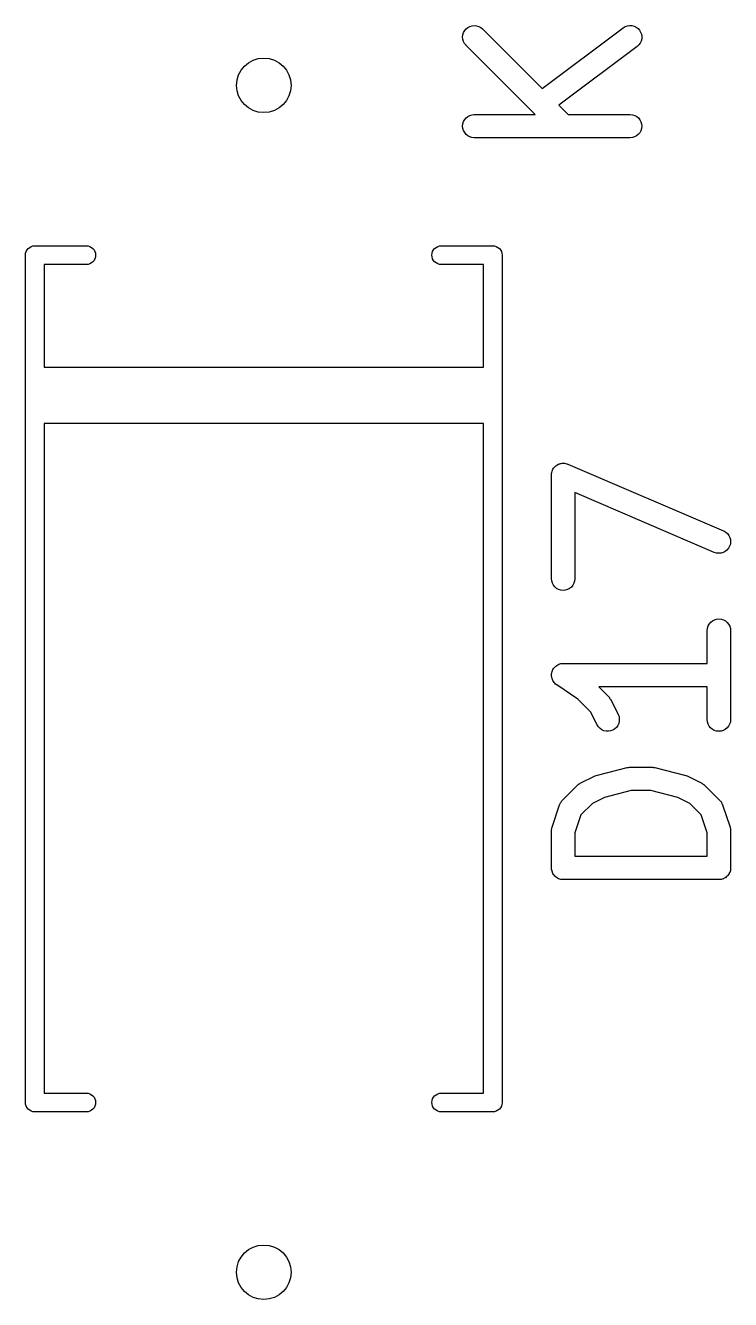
# Model space of a CAD drawing. Extents: x 17 to 176, y -177 to -9.
# Drawn here: x 107.18 to 111.71, y -34.46 to -26.29 of the extents above; entities that cross this region are included whole.
import ezdxf

# ---------------------------------------------------------------- set-up
doc = ezdxf.new("R2010")
doc.units = 0
doc.layers.add('BLACK', color=7, linetype='CONTINUOUS')

msp = doc.modelspace()

# ---------------------------------------------------------------- linework, layer by layer
at = {"layer": 'BLACK', "linetype": 'CONTINUOUS'}
for p, q in [((109.991, -26.3451), (109.995, -26.3312)), ((109.995, -26.3312), (110.002, -26.3183)), ((110.002, -26.3183), (110.012, -26.3071)), ((110.012, -26.3071), (110.023, -26.2979)), ((110.023, -26.2979), (110.036, -26.291)), ((110.036, -26.291), (110.05, -26.2869)), ((110.05, -26.2869), (110.065, -26.2855)), ((110.065, -26.2855), (110.079, -26.287)), ((110.079, -26.287), (110.093, -26.2912)), ((110.093, -26.2912), (110.106, -26.2982)), ((110.106, -26.2982), (110.117, -26.3074)), ((110.117, -26.3074), (110.5, -26.69)), ((110.5, -26.69), (111.019, -26.3005)), ((111.019, -26.3005), (111.02, -26.2999)), ((111.02, -26.2999), (111.033, -26.2924)), ((111.033, -26.2924), (111.047, -26.2876)), ((111.047, -26.2876), (111.061, -26.2855)), ((111.061, -26.2855), (111.076, -26.2863)), ((111.076, -26.2863), (111.09, -26.29)), ((111.09, -26.29), (111.103, -26.2963)), ((111.103, -26.2963), (111.115, -26.305)), ((111.115, -26.305), (111.125, -26.3159)), ((111.125, -26.3159), (111.132, -26.3285)), ((111.132, -26.3285), (111.137, -26.3422)), ((109.989, -26.3597), (109.991, -26.3451)), ((109.991, -26.3743), (109.989, -26.3597)), ((109.995, -26.3883), (109.991, -26.3743)), ((110.001, -26.4013), (109.995, -26.3883)), ((110.011, -26.4128), (110.001, -26.4013)), ((110.011, -26.4135), (110.011, -26.4128)), ((110.455, -26.8569), (110.011, -26.4135)), ((111.12, -26.4106), (111.109, -26.4205)), ((111.129, -26.3988), (111.12, -26.4106)), ((111.135, -26.3855), (111.129, -26.3988)), ((111.139, -26.3713), (111.135, -26.3855)), ((111.137, -26.3422), (111.139, -26.3567)), ((111.139, -26.3567), (111.139, -26.3713)), ((111.109, -26.4205), (110.607, -26.7972)), ((110.607, -26.7972), (110.667, -26.8569)), ((109.991, -26.9168), (109.995, -26.9028)), ((109.995, -26.9028), (110.002, -26.89)), ((110.002, -26.89), (110.012, -26.8787)), ((110.012, -26.8787), (110.023, -26.8694)), ((110.023, -26.8694), (110.036, -26.8626)), ((110.036, -26.8626), (110.05, -26.8583)), ((110.05, -26.8583), (110.064, -26.8569)), ((110.064, -26.8569), (110.455, -26.8569)), ((110.667, -26.8569), (111.064, -26.8569)), ((111.064, -26.8569), (111.065, -26.8569)), ((111.065, -26.8569), (111.08, -26.8585)), ((111.08, -26.8585), (111.094, -26.863)), ((111.094, -26.863), (111.107, -26.87)), ((111.107, -26.87), (111.118, -26.8794)), ((111.118, -26.8794), (111.127, -26.8908)), ((111.127, -26.8908), (111.134, -26.9038)), ((111.134, -26.9038), (111.138, -26.9178)), ((109.989, -26.9314), (109.991, -26.9168)), ((109.991, -26.946), (109.989, -26.9314)), ((109.995, -26.96), (109.991, -26.946)), ((110.002, -26.973), (109.995, -26.96)), ((110.011, -26.9844), (110.002, -26.973)), ((110.022, -26.9938), (110.011, -26.9844)), ((111.117, -26.9851), (111.106, -26.9944)), ((111.127, -26.9738), (111.117, -26.9851)), ((111.134, -26.961), (111.127, -26.9738)), ((111.138, -26.947), (111.134, -26.961)), ((111.138, -26.9178), (111.139, -26.9324)), ((111.139, -26.9324), (111.138, -26.947)), ((110.035, -27.0008), (110.022, -26.9938)), ((110.049, -27.0053), (110.035, -27.0008)), ((110.063, -27.0069), (110.049, -27.0053)), ((110.064, -27.0069), (110.063, -27.0069)), ((111.064, -27.0069), (110.064, -27.0069)), ((111.079, -27.0055), (111.064, -27.0069)), ((111.093, -27.0012), (111.079, -27.0055)), ((111.106, -26.9944), (111.093, -27.0012)), ((107.186, -27.7369), (107.192, -27.7265)), ((107.192, -27.7265), (107.199, -27.7174)), ((107.199, -27.7174), (107.209, -27.7099)), ((107.209, -27.7099), (107.219, -27.7043)), ((107.219, -27.7043), (107.23, -27.7009)), ((107.23, -27.7009), (107.239, -27.7)), ((107.239, -27.7), (107.242, -27.6997)), ((107.242, -27.6997), (107.245, -27.7)), ((107.245, -27.7), (107.575, -27.7)), ((107.575, -27.7), (107.584, -27.7009)), ((107.584, -27.7009), (107.595, -27.7043)), ((107.595, -27.7043), (107.605, -27.7099)), ((107.605, -27.7099), (107.615, -27.7174)), ((107.615, -27.7174), (107.622, -27.7265)), ((107.622, -27.7265), (107.628, -27.7369)), ((109.796, -27.7369), (109.802, -27.7265)), ((109.802, -27.7265), (109.809, -27.7174)), ((109.809, -27.7174), (109.819, -27.7099)), ((109.819, -27.7099), (109.829, -27.7043)), ((109.829, -27.7043), (109.84, -27.7009)), ((109.84, -27.7009), (109.849, -27.7)), ((109.849, -27.7), (110.179, -27.7)), ((110.179, -27.7), (110.182, -27.6997)), ((110.182, -27.6997), (110.185, -27.7)), ((110.185, -27.7), (110.185, -27.7)), ((110.185, -27.7), (110.194, -27.7009)), ((110.194, -27.7009), (110.205, -27.7043)), ((110.205, -27.7043), (110.215, -27.7099)), ((110.215, -27.7099), (110.225, -27.7174)), ((110.225, -27.7174), (110.232, -27.7265)), ((110.232, -27.7265), (110.238, -27.7369)), ((107.182, -27.76), (107.183, -27.7482)), ((107.182, -27.7629), (107.182, -27.76)), ((107.182, -28.5371), (107.182, -27.7629)), ((107.183, -27.7482), (107.186, -27.7369)), ((107.605, -27.8101), (107.595, -27.8157)), ((107.615, -27.8026), (107.605, -27.8101)), ((107.622, -27.7935), (107.615, -27.8026)), ((107.628, -27.7831), (107.622, -27.7935)), ((107.628, -27.7369), (107.631, -27.7482)), ((107.631, -27.7718), (107.628, -27.7831)), ((107.631, -27.7482), (107.632, -27.76)), ((107.632, -27.76), (107.631, -27.7718)), ((109.792, -27.76), (109.793, -27.7482)), ((109.793, -27.7718), (109.792, -27.76)), ((109.793, -27.7482), (109.796, -27.7369)), ((109.796, -27.7831), (109.793, -27.7718)), ((109.802, -27.7935), (109.796, -27.7831)), ((109.809, -27.8026), (109.802, -27.7935)), ((109.819, -27.8101), (109.809, -27.8026)), ((109.829, -27.8157), (109.819, -27.8101)), ((110.238, -27.7369), (110.241, -27.7482)), ((110.241, -27.7482), (110.242, -27.76)), ((110.242, -27.76), (110.242, -27.7629)), ((110.242, -27.7629), (110.242, -28.5371)), ((107.575, -27.82), (107.302, -27.82)), ((107.302, -27.82), (107.302, -28.48)), ((107.584, -27.8191), (107.575, -27.82)), ((107.595, -27.8157), (107.584, -27.8191)), ((109.84, -27.8191), (109.829, -27.8157)), ((109.849, -27.82), (109.84, -27.8191)), ((110.122, -27.82), (109.849, -27.82)), ((110.122, -28.48), (110.122, -27.82)), ((107.182, -28.54), (107.182, -28.5371)), ((107.182, -28.5429), (107.182, -28.54)), ((107.182, -28.6571), (107.182, -28.5429)), ((107.302, -28.48), (110.122, -28.48)), ((110.242, -28.5371), (110.242, -28.54)), ((110.242, -28.54), (110.242, -28.5429)), ((110.242, -28.5429), (110.242, -28.6571)), ((107.182, -28.66), (107.182, -28.6571)), ((107.182, -28.6629), (107.182, -28.66)), ((107.182, -28.7771), (107.182, -28.6629)), ((110.242, -28.6571), (110.242, -28.66)), ((110.242, -28.66), (110.242, -28.6629)), ((110.242, -28.6629), (110.242, -28.7771)), ((107.182, -28.78), (107.182, -28.7771)), ((107.182, -28.7829), (107.182, -28.78)), ((107.182, -33.197), (107.182, -28.7829)), ((110.242, -28.7771), (110.242, -28.78)), ((110.242, -28.78), (110.242, -28.7829)), ((110.242, -28.7829), (110.242, -33.1971)), ((110.122, -28.84), (107.302, -28.84)), ((107.302, -28.84), (107.302, -33.14)), ((110.122, -33.14), (110.122, -28.84)), ((110.577, -29.1223), (110.582, -29.1169)), ((110.582, -29.1165), (110.588, -29.1121)), ((110.582, -29.1167), (110.582, -29.1165)), ((110.582, -29.1169), (110.582, -29.1167)), ((110.588, -29.1121), (110.593, -29.1077)), ((110.593, -29.1077), (110.594, -29.1076)), ((110.594, -29.1074), (110.6, -29.1042)), ((110.594, -29.1076), (110.594, -29.1074)), ((110.6, -29.1042), (110.606, -29.1009)), ((110.606, -29.1009), (110.607, -29.1009)), ((110.607, -29.1007), (110.613, -29.0988)), ((110.607, -29.1009), (110.607, -29.1007)), ((110.613, -29.0988), (110.62, -29.0968)), ((110.62, -29.0968), (110.621, -29.0968)), ((110.621, -29.0967), (110.628, -29.0961)), ((110.621, -29.0968), (110.621, -29.0967)), ((110.628, -29.0961), (110.635, -29.0955)), ((110.635, -29.0955), (110.635, -29.0955)), ((110.635, -29.0955), (110.643, -29.0963)), ((110.635, -29.0955), (110.635, -29.0955)), ((110.643, -29.0963), (110.649, -29.097)), ((110.649, -29.097), (110.65, -29.0971)), ((110.65, -29.0971), (110.65, -29.0971)), ((110.65, -29.0971), (110.657, -29.0993)), ((110.657, -29.0993), (110.663, -29.1013)), ((110.663, -29.1013), (110.664, -29.1015)), ((110.664, -29.1015), (110.664, -29.1015)), ((110.664, -29.1015), (111.664, -29.5301)), ((110.559, -29.1689), (110.56, -29.1619)), ((110.559, -29.1692), (110.559, -29.1689)), ((110.559, -29.1694), (110.559, -29.1692)), ((110.559, -29.1705), (110.559, -29.1694)), ((110.559, -29.8371), (110.559, -29.1705)), ((110.56, -29.1619), (110.561, -29.1549)), ((110.561, -29.1544), (110.563, -29.1476)), ((110.561, -29.1546), (110.561, -29.1544)), ((110.561, -29.1549), (110.561, -29.1546)), ((110.563, -29.1476), (110.565, -29.1409)), ((110.565, -29.1409), (110.566, -29.1407)), ((110.566, -29.1405), (110.569, -29.1343)), ((110.566, -29.1407), (110.566, -29.1405)), ((110.569, -29.1343), (110.572, -29.1281)), ((110.572, -29.1281), (110.573, -29.1279)), ((110.573, -29.1277), (110.577, -29.1223)), ((110.573, -29.1279), (110.573, -29.1277)), ((111.605, -29.668), (110.709, -29.2842)), ((110.709, -29.2842), (110.709, -29.8371)), ((111.664, -29.5301), (111.665, -29.5305)), ((111.665, -29.5305), (111.678, -29.5378)), ((111.678, -29.5378), (111.689, -29.5473)), ((111.689, -29.5473), (111.698, -29.5589)), ((111.698, -29.5589), (111.704, -29.5719)), ((111.704, -29.5719), (111.708, -29.586)), ((111.708, -29.586), (111.709, -29.6006)), ((111.709, -29.6006), (111.708, -29.6151)), ((111.619, -29.6724), (111.605, -29.668)), ((111.633, -29.674), (111.619, -29.6724)), ((111.648, -29.6728), (111.633, -29.674)), ((111.662, -29.6688), (111.648, -29.6728)), ((111.675, -29.6621), (111.662, -29.6688)), ((111.686, -29.653), (111.675, -29.6621)), ((111.696, -29.6418), (111.686, -29.653)), ((111.703, -29.6291), (111.696, -29.6418)), ((111.708, -29.6151), (111.703, -29.6291)), ((110.561, -29.8517), (110.559, -29.8371)), ((110.565, -29.8657), (110.561, -29.8517)), ((110.708, -29.8527), (110.703, -29.8667)), ((110.709, -29.8382), (110.708, -29.8527)), ((110.709, -29.8371), (110.709, -29.8382)), ((110.572, -29.8786), (110.565, -29.8657)), ((110.581, -29.89), (110.572, -29.8786)), ((110.592, -29.8993), (110.581, -29.89)), ((110.605, -29.9063), (110.592, -29.8993)), ((110.619, -29.9106), (110.605, -29.9063)), ((110.634, -29.9121), (110.619, -29.9106)), ((110.648, -29.9108), (110.634, -29.9121)), ((110.662, -29.9067), (110.648, -29.9108)), ((110.675, -29.8999), (110.662, -29.9067)), ((110.687, -29.8907), (110.675, -29.8999)), ((110.696, -29.8795), (110.687, -29.8907)), ((110.703, -29.8667), (110.696, -29.8795)), ((111.606, -30.1009), (111.62, -30.0968)), ((111.62, -30.0968), (111.635, -30.0955)), ((111.635, -30.0955), (111.649, -30.097)), ((111.649, -30.097), (111.663, -30.1013)), ((111.559, -30.1694), (111.561, -30.1549)), ((111.559, -30.1705), (111.559, -30.1694)), ((111.559, -30.3812), (111.559, -30.1705)), ((111.561, -30.1549), (111.565, -30.1409)), ((111.565, -30.1409), (111.572, -30.1281)), ((111.572, -30.1281), (111.582, -30.1169)), ((111.582, -30.1169), (111.593, -30.1077)), ((111.593, -30.1077), (111.606, -30.1009)), ((111.663, -30.1013), (111.676, -30.1083)), ((111.676, -30.1083), (111.688, -30.1176)), ((111.688, -30.1176), (111.697, -30.129)), ((111.697, -30.129), (111.704, -30.1419)), ((111.704, -30.1419), (111.708, -30.1559)), ((111.708, -30.1559), (111.709, -30.1705)), ((111.709, -30.1705), (111.709, -30.7419)), ((110.563, -30.4339), (110.565, -30.4271)), ((110.565, -30.427), (110.569, -30.4205)), ((110.565, -30.4271), (110.565, -30.427)), ((110.565, -30.4271), (110.565, -30.4271)), ((110.569, -30.4205), (110.572, -30.4143)), ((110.572, -30.4142), (110.577, -30.4086)), ((110.572, -30.4143), (110.572, -30.4142)), ((110.572, -30.4142), (110.572, -30.4142)), ((110.577, -30.4086), (110.582, -30.403)), ((110.582, -30.4029), (110.587, -30.3982)), ((110.582, -30.403), (110.582, -30.4029)), ((110.582, -30.4029), (110.582, -30.4029)), ((110.587, -30.3982), (110.593, -30.3937)), ((110.593, -30.3937), (110.6, -30.3902)), ((110.593, -30.3937), (110.593, -30.3937)), ((110.593, -30.3937), (110.593, -30.3937)), ((110.6, -30.3902), (110.606, -30.3868)), ((110.606, -30.3868), (110.613, -30.3848)), ((110.606, -30.3868), (110.606, -30.3868)), ((110.606, -30.3868), (110.606, -30.3868)), ((110.613, -30.3848), (110.62, -30.3826)), ((110.62, -30.3826), (110.627, -30.3819)), ((110.62, -30.3826), (110.62, -30.3826)), ((110.62, -30.3826), (110.62, -30.3826)), ((110.627, -30.3819), (110.634, -30.3812)), ((110.634, -30.3812), (111.559, -30.3812)), ((110.559, -30.4555), (110.56, -30.4484)), ((110.559, -30.4556), (110.559, -30.4555)), ((110.559, -30.4557), (110.559, -30.4556)), ((110.56, -30.4632), (110.559, -30.4557)), ((110.56, -30.4484), (110.561, -30.4411)), ((110.561, -30.4701), (110.56, -30.4632)), ((110.561, -30.441), (110.563, -30.4339)), ((110.561, -30.4411), (110.561, -30.441)), ((110.561, -30.4411), (110.561, -30.4411)), ((110.561, -30.4702), (110.561, -30.4701)), ((110.563, -30.4774), (110.561, -30.4702)), ((110.561, -30.4702), (110.561, -30.4702)), ((110.565, -30.4842), (110.563, -30.4774)), ((110.565, -30.4843), (110.565, -30.4842)), ((110.565, -30.4842), (110.565, -30.4842)), ((110.568, -30.4905), (110.565, -30.4843)), ((110.572, -30.4972), (110.568, -30.4905)), ((110.572, -30.4973), (110.572, -30.4972)), ((110.572, -30.4972), (110.572, -30.4972)), ((110.576, -30.5029), (110.572, -30.4973)), ((110.581, -30.5086), (110.576, -30.5029)), ((110.581, -30.5087), (110.581, -30.5086)), ((110.581, -30.5086), (110.581, -30.5086)), ((110.586, -30.5134), (110.581, -30.5087)), ((110.592, -30.518), (110.586, -30.5134)), ((110.592, -30.5181), (110.592, -30.518)), ((110.593, -30.5186), (110.592, -30.5181)), ((110.592, -30.5181), (110.592, -30.5181)), ((110.592, -30.5181), (110.592, -30.5181)), ((110.729, -30.6097), (110.593, -30.5186)), ((111.559, -30.5312), (110.863, -30.5312)), ((110.863, -30.5312), (110.926, -30.5936)), ((111.559, -30.7419), (111.559, -30.5312)), ((110.811, -30.6911), (110.729, -30.6097)), ((110.926, -30.5936), (110.926, -30.5944)), ((110.926, -30.5944), (110.929, -30.5977)), ((110.929, -30.5977), (110.932, -30.6007)), ((110.932, -30.6007), (110.933, -30.6034)), ((110.933, -30.6034), (110.935, -30.6058)), ((110.935, -30.6058), (110.937, -30.6096)), ((110.937, -30.6096), (110.94, -30.6131)), ((110.94, -30.6131), (110.987, -30.7084)), ((110.853, -30.7754), (110.811, -30.6911)), ((110.987, -30.7084), (110.988, -30.7093)), ((110.988, -30.7093), (110.993, -30.723)), ((110.994, -30.7521), (110.991, -30.7664)), ((110.993, -30.723), (110.995, -30.7375)), ((110.995, -30.7375), (110.994, -30.7521)), ((111.561, -30.7565), (111.559, -30.7419)), ((111.709, -30.743), (111.708, -30.7575)), ((111.709, -30.7419), (111.709, -30.743)), ((110.861, -30.7878), (110.853, -30.7754)), ((110.871, -30.7985), (110.861, -30.7878)), ((110.883, -30.807), (110.871, -30.7985)), ((110.896, -30.813), (110.883, -30.807)), ((110.91, -30.8163), (110.896, -30.813)), ((110.925, -30.8167), (110.91, -30.8163)), ((110.939, -30.8144), (110.925, -30.8167)), ((110.953, -30.8092), (110.939, -30.8144)), ((110.966, -30.8015), (110.953, -30.8092)), ((110.976, -30.7915), (110.966, -30.8015)), ((110.985, -30.7797), (110.976, -30.7915)), ((110.991, -30.7664), (110.985, -30.7797)), ((111.565, -30.7705), (111.561, -30.7565)), ((111.572, -30.7834), (111.565, -30.7705)), ((111.581, -30.7948), (111.572, -30.7834)), ((111.592, -30.8041), (111.581, -30.7948)), ((111.605, -30.811), (111.592, -30.8041)), ((111.619, -30.8154), (111.605, -30.811)), ((111.634, -30.8169), (111.619, -30.8154)), ((111.648, -30.8156), (111.634, -30.8169)), ((111.662, -30.8114), (111.648, -30.8156)), ((111.675, -30.8047), (111.662, -30.8114)), ((111.687, -30.7955), (111.675, -30.8047)), ((111.696, -30.7843), (111.687, -30.7955)), ((111.703, -30.7714), (111.696, -30.7843)), ((111.708, -30.7575), (111.703, -30.7714)), ((110.854, -31.0977), (111.045, -31.0501)), ((111.045, -31.0501), (111.046, -31.0498)), ((111.046, -31.0498), (111.047, -31.0497)), ((111.047, -31.0497), (111.048, -31.0493)), ((111.048, -31.0493), (111.054, -31.0487)), ((111.054, -31.0487), (111.06, -31.0479)), ((111.06, -31.0479), (111.062, -31.048)), ((111.062, -31.048), (111.063, -31.0479)), ((111.063, -31.0479), (111.206, -31.0479)), ((111.206, -31.0479), (111.207, -31.0479)), ((111.207, -31.0479), (111.208, -31.048)), ((111.208, -31.048), (111.21, -31.0479)), ((111.21, -31.0479), (111.215, -31.0488)), ((111.215, -31.0488), (111.221, -31.0495)), ((111.221, -31.0495), (111.223, -31.0499)), ((111.223, -31.0499), (111.224, -31.0501)), ((111.224, -31.0501), (111.414, -31.0977)), ((110.725, -31.1643), (110.728, -31.1617)), ((110.728, -31.1617), (110.731, -31.1588)), ((110.731, -31.1588), (110.734, -31.1571)), ((110.734, -31.1571), (110.736, -31.1552)), ((110.736, -31.1552), (110.74, -31.1533)), ((110.74, -31.1533), (110.744, -31.151)), ((110.744, -31.151), (110.839, -31.1034)), ((110.839, -31.1034), (110.84, -31.1029)), ((110.84, -31.1026), (110.847, -31.1003)), ((110.84, -31.1028), (110.84, -31.1026)), ((110.84, -31.1029), (110.84, -31.1028)), ((110.847, -31.1003), (110.854, -31.0979)), ((110.854, -31.0978), (110.854, -31.0977)), ((110.854, -31.0979), (110.854, -31.0978)), ((111.414, -31.0977), (111.415, -31.098)), ((111.415, -31.098), (111.416, -31.0981)), ((111.416, -31.0981), (111.416, -31.0982)), ((111.416, -31.0982), (111.423, -31.1007)), ((111.423, -31.1007), (111.429, -31.1031)), ((111.429, -31.1031), (111.43, -31.1033)), ((111.43, -31.1033), (111.43, -31.1034)), ((111.43, -31.1034), (111.525, -31.151)), ((111.525, -31.151), (111.526, -31.1515)), ((111.526, -31.1515), (111.53, -31.1538)), ((111.53, -31.1538), (111.533, -31.1558)), ((111.533, -31.1558), (111.536, -31.1578)), ((111.536, -31.1578), (111.538, -31.1595)), ((111.538, -31.1595), (111.541, -31.1624)), ((111.541, -31.1624), (111.545, -31.1651)), ((110.629, -31.2603), (110.724, -31.1651)), ((110.724, -31.1651), (110.725, -31.1643)), ((110.899, -31.2412), (110.822, -31.2797)), ((111.072, -31.1979), (110.899, -31.2412)), ((111.197, -31.1979), (111.072, -31.1979)), ((111.37, -31.2412), (111.197, -31.1979)), ((111.447, -31.2797), (111.37, -31.2412)), ((111.545, -31.1651), (111.64, -31.2603)), ((110.563, -31.4325), (110.611, -31.2896)), ((110.611, -31.2886), (110.612, -31.2866)), ((110.611, -31.2896), (110.611, -31.2886)), ((110.612, -31.2866), (110.613, -31.2845)), ((110.613, -31.2845), (110.615, -31.28)), ((110.615, -31.28), (110.617, -31.2753)), ((110.617, -31.2753), (110.619, -31.2736)), ((110.619, -31.2736), (110.62, -31.2716)), ((110.62, -31.2716), (110.623, -31.2676)), ((110.623, -31.2676), (110.626, -31.2635)), ((110.626, -31.2635), (110.628, -31.262)), ((110.628, -31.262), (110.629, -31.2603)), ((110.822, -31.2797), (110.748, -31.3538)), ((111.521, -31.3538), (111.447, -31.2797)), ((111.64, -31.2603), (111.641, -31.261)), ((111.641, -31.261), (111.642, -31.2628)), ((111.642, -31.2628), (111.644, -31.2643)), ((111.644, -31.2643), (111.646, -31.2685)), ((111.646, -31.2685), (111.65, -31.2725)), ((111.65, -31.2725), (111.651, -31.2744)), ((111.651, -31.2744), (111.652, -31.2762)), ((111.652, -31.2762), (111.654, -31.2809)), ((111.654, -31.2809), (111.656, -31.2855)), ((111.656, -31.2855), (111.657, -31.2876)), ((111.657, -31.2876), (111.658, -31.2896)), ((111.658, -31.2896), (111.706, -31.4325)), ((110.748, -31.3538), (110.709, -31.4684)), ((111.559, -31.4684), (111.521, -31.3538)), ((110.559, -31.4551), (110.56, -31.451)), ((110.559, -31.4562), (110.559, -31.4551)), ((110.559, -31.6943), (110.559, -31.4562)), ((110.56, -31.4467), (110.561, -31.4437)), ((110.56, -31.451), (110.56, -31.4467)), ((110.561, -31.4406), (110.562, -31.4366)), ((110.561, -31.4437), (110.561, -31.4406)), ((110.562, -31.4366), (110.563, -31.4325)), ((110.709, -31.4684), (110.709, -31.6193)), ((111.559, -31.6193), (111.559, -31.4684)), ((111.706, -31.4325), (111.706, -31.4335)), ((111.706, -31.4335), (111.707, -31.4376)), ((111.707, -31.4376), (111.708, -31.4416)), ((111.708, -31.4416), (111.708, -31.4447)), ((111.708, -31.4447), (111.709, -31.4478)), ((111.709, -31.4478), (111.709, -31.452)), ((111.709, -31.452), (111.709, -31.4562)), ((111.709, -31.4562), (111.709, -31.6943)), ((110.709, -31.6193), (111.559, -31.6193)), ((110.56, -31.7013), (110.559, -31.6943)), ((110.561, -31.7083), (110.56, -31.7013)), ((110.561, -31.7086), (110.561, -31.7083)), ((110.561, -31.7089), (110.561, -31.7086)), ((110.563, -31.7156), (110.561, -31.7089)), ((110.565, -31.7224), (110.563, -31.7156)), ((110.565, -31.7226), (110.565, -31.7224)), ((110.565, -31.7229), (110.565, -31.7226)), ((110.568, -31.7291), (110.565, -31.7229)), ((110.572, -31.7354), (110.568, -31.7291)), ((110.572, -31.7356), (110.572, -31.7354)), ((110.572, -31.7358), (110.572, -31.7356)), ((110.576, -31.7413), (110.572, -31.7358)), ((111.697, -31.7362), (111.696, -31.7364)), ((111.696, -31.7364), (111.696, -31.7367)), ((111.7, -31.73), (111.697, -31.7362)), ((111.703, -31.7238), (111.7, -31.73)), ((111.704, -31.7233), (111.703, -31.7236)), ((111.703, -31.7236), (111.703, -31.7238)), ((111.706, -31.7166), (111.704, -31.7233)), ((111.708, -31.7099), (111.706, -31.7166)), ((111.709, -31.7024), (111.708, -31.7094)), ((111.708, -31.7094), (111.708, -31.7096)), ((111.708, -31.7096), (111.708, -31.7099)), ((111.709, -31.6943), (111.709, -31.6948)), ((111.709, -31.6948), (111.709, -31.6948)), ((111.709, -31.6948), (111.709, -31.6948)), ((111.709, -31.6948), (111.709, -31.6953)), ((111.709, -31.6953), (111.709, -31.7024)), ((110.581, -31.7468), (110.576, -31.7413)), ((110.581, -31.7469), (110.581, -31.7468)), ((110.581, -31.7471), (110.581, -31.7469)), ((110.587, -31.7516), (110.581, -31.7471)), ((110.592, -31.7562), (110.587, -31.7516)), ((110.592, -31.7563), (110.592, -31.7562)), ((110.592, -31.7565), (110.592, -31.7563)), ((110.599, -31.7598), (110.592, -31.7565)), ((110.605, -31.7632), (110.599, -31.7598)), ((110.605, -31.7633), (110.605, -31.7632)), ((110.605, -31.7634), (110.605, -31.7633)), ((110.612, -31.7655), (110.605, -31.7634)), ((110.619, -31.7676), (110.612, -31.7655)), ((110.619, -31.7677), (110.619, -31.7676)), ((110.619, -31.7678), (110.619, -31.7677)), ((110.626, -31.7685), (110.619, -31.7678)), ((110.633, -31.7693), (110.626, -31.7685)), ((110.634, -31.7693), (110.633, -31.7693)), ((111.634, -31.7693), (110.634, -31.7693)), ((110.634, -31.7693), (110.634, -31.7693)), ((110.634, -31.7693), (110.634, -31.7693)), ((110.634, -31.7693), (110.634, -31.7693)), ((111.641, -31.7686), (111.634, -31.7693)), ((111.648, -31.768), (111.641, -31.7686)), ((111.649, -31.7679), (111.648, -31.768)), ((111.656, -31.7658), (111.649, -31.7679)), ((111.649, -31.7679), (111.649, -31.7679)), ((111.662, -31.7638), (111.656, -31.7658)), ((111.663, -31.7637), (111.662, -31.7638)), ((111.669, -31.7603), (111.663, -31.7636)), ((111.663, -31.7636), (111.663, -31.7637)), ((111.675, -31.757), (111.669, -31.7603)), ((111.676, -31.7569), (111.675, -31.757)), ((111.681, -31.7523), (111.676, -31.7568)), ((111.676, -31.7568), (111.676, -31.7569)), ((111.687, -31.7479), (111.681, -31.7523)), ((111.692, -31.7421), (111.687, -31.7475)), ((111.687, -31.7475), (111.687, -31.7477)), ((111.687, -31.7477), (111.687, -31.7479)), ((111.696, -31.7367), (111.692, -31.7421)), ((107.182, -33.2), (107.182, -33.197)), ((107.183, -33.2118), (107.182, -33.2)), ((107.302, -33.14), (107.575, -33.14)), ((107.575, -33.14), (107.584, -33.1409)), ((107.584, -33.1409), (107.595, -33.1443)), ((107.595, -33.1443), (107.605, -33.1499)), ((107.605, -33.1499), (107.615, -33.1574)), ((107.615, -33.1574), (107.622, -33.1665)), ((107.622, -33.1665), (107.628, -33.1769)), ((107.628, -33.1769), (107.631, -33.1882)), ((107.631, -33.1882), (107.632, -33.2)), ((107.632, -33.2), (107.631, -33.2118)), ((109.792, -33.2), (109.793, -33.1882)), ((109.793, -33.2118), (109.792, -33.2)), ((109.793, -33.1882), (109.796, -33.1769)), ((109.796, -33.1769), (109.802, -33.1665)), ((109.802, -33.1665), (109.809, -33.1574)), ((109.809, -33.1574), (109.819, -33.1499)), ((109.819, -33.1499), (109.829, -33.1443)), ((109.829, -33.1443), (109.84, -33.1409)), ((109.84, -33.1409), (109.849, -33.14)), ((109.849, -33.14), (110.122, -33.14)), ((110.242, -33.2029), (110.241, -33.2118)), ((110.242, -33.1971), (110.242, -33.2)), ((110.242, -33.2), (110.242, -33.2029)), ((107.186, -33.2231), (107.183, -33.2118)), ((107.192, -33.2335), (107.186, -33.2231)), ((107.199, -33.2426), (107.192, -33.2335)), ((107.209, -33.2501), (107.199, -33.2426)), ((107.219, -33.2557), (107.209, -33.2501)), ((107.23, -33.2591), (107.219, -33.2557)), ((107.239, -33.26), (107.23, -33.2591)), ((107.242, -33.2603), (107.239, -33.26)), ((107.239, -33.26), (107.239, -33.26)), ((107.245, -33.26), (107.242, -33.2603)), ((107.575, -33.26), (107.245, -33.26)), ((107.584, -33.2591), (107.575, -33.26)), ((107.595, -33.2557), (107.584, -33.2591)), ((107.605, -33.2501), (107.595, -33.2557)), ((107.615, -33.2426), (107.605, -33.2501)), ((107.622, -33.2335), (107.615, -33.2426)), ((107.628, -33.2231), (107.622, -33.2335)), ((107.631, -33.2118), (107.628, -33.2231)), ((109.796, -33.2231), (109.793, -33.2118)), ((109.802, -33.2335), (109.796, -33.2231)), ((109.809, -33.2426), (109.802, -33.2335)), ((109.819, -33.2501), (109.809, -33.2426)), ((109.829, -33.2557), (109.819, -33.2501)), ((109.84, -33.2591), (109.829, -33.2557)), ((109.849, -33.26), (109.84, -33.2591)), ((110.179, -33.26), (109.849, -33.26)), ((110.182, -33.2603), (110.179, -33.26)), ((110.194, -33.2591), (110.182, -33.2603)), ((110.205, -33.2557), (110.194, -33.2591)), ((110.215, -33.2501), (110.205, -33.2557)), ((110.225, -33.2426), (110.215, -33.2501)), ((110.232, -33.2335), (110.225, -33.2426)), ((110.238, -33.2231), (110.232, -33.2335)), ((110.241, -33.2118), (110.238, -33.2231))]:
    msp.add_line(p, q, dxfattribs=at)
at = {"layer": 'BLACK'}
for centre in [(108.712, -26.67), (108.712, -26.67), (108.712, -34.29), (108.712, -34.29)]:
    msp.add_circle(centre, 0.175, dxfattribs=at)

doc.saveas('drawing.dxf')
